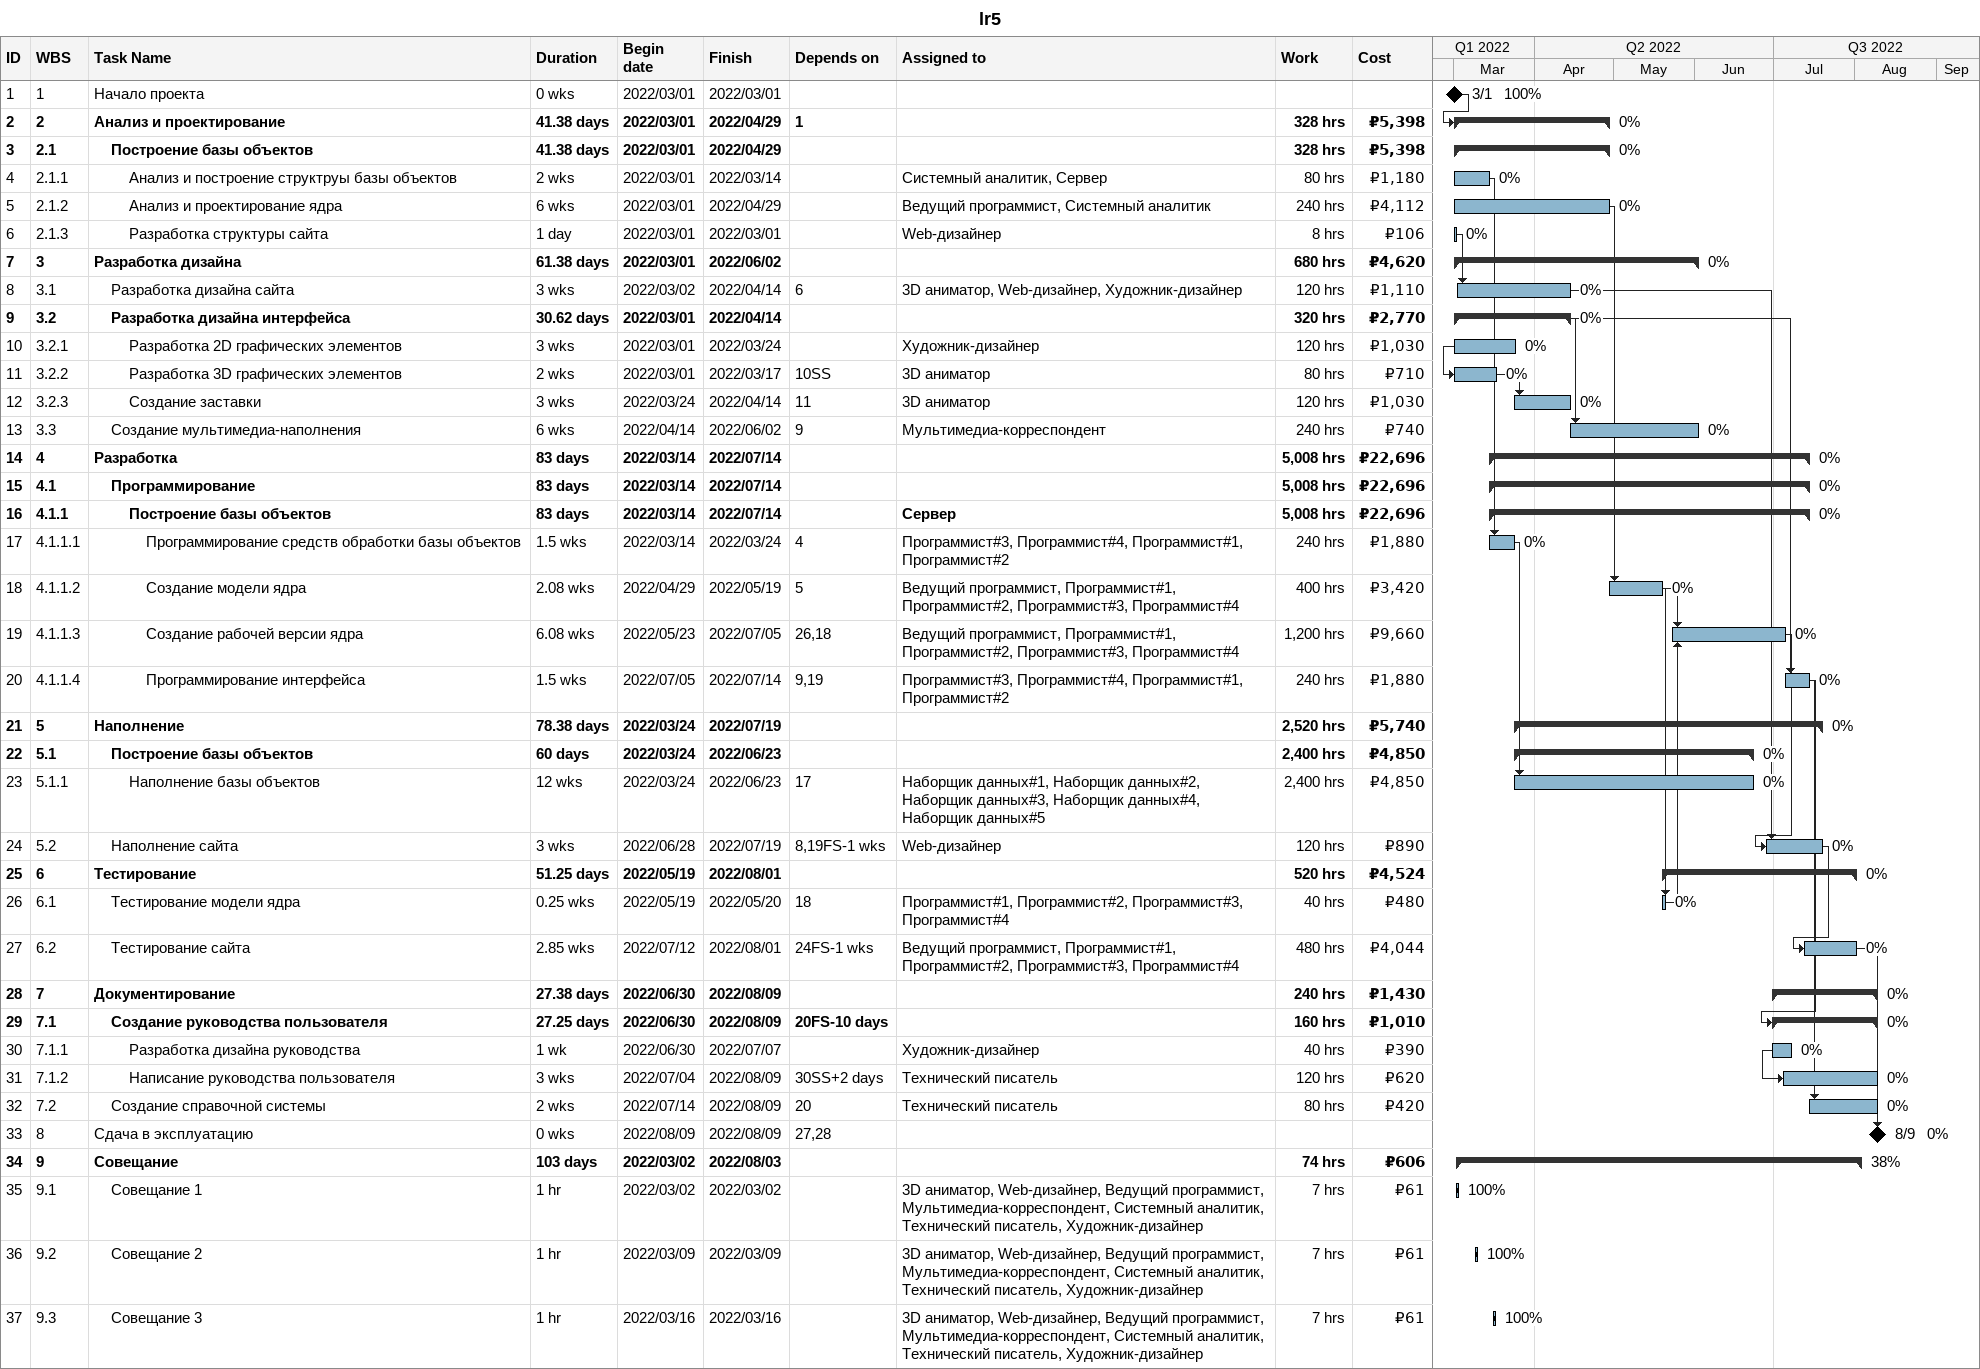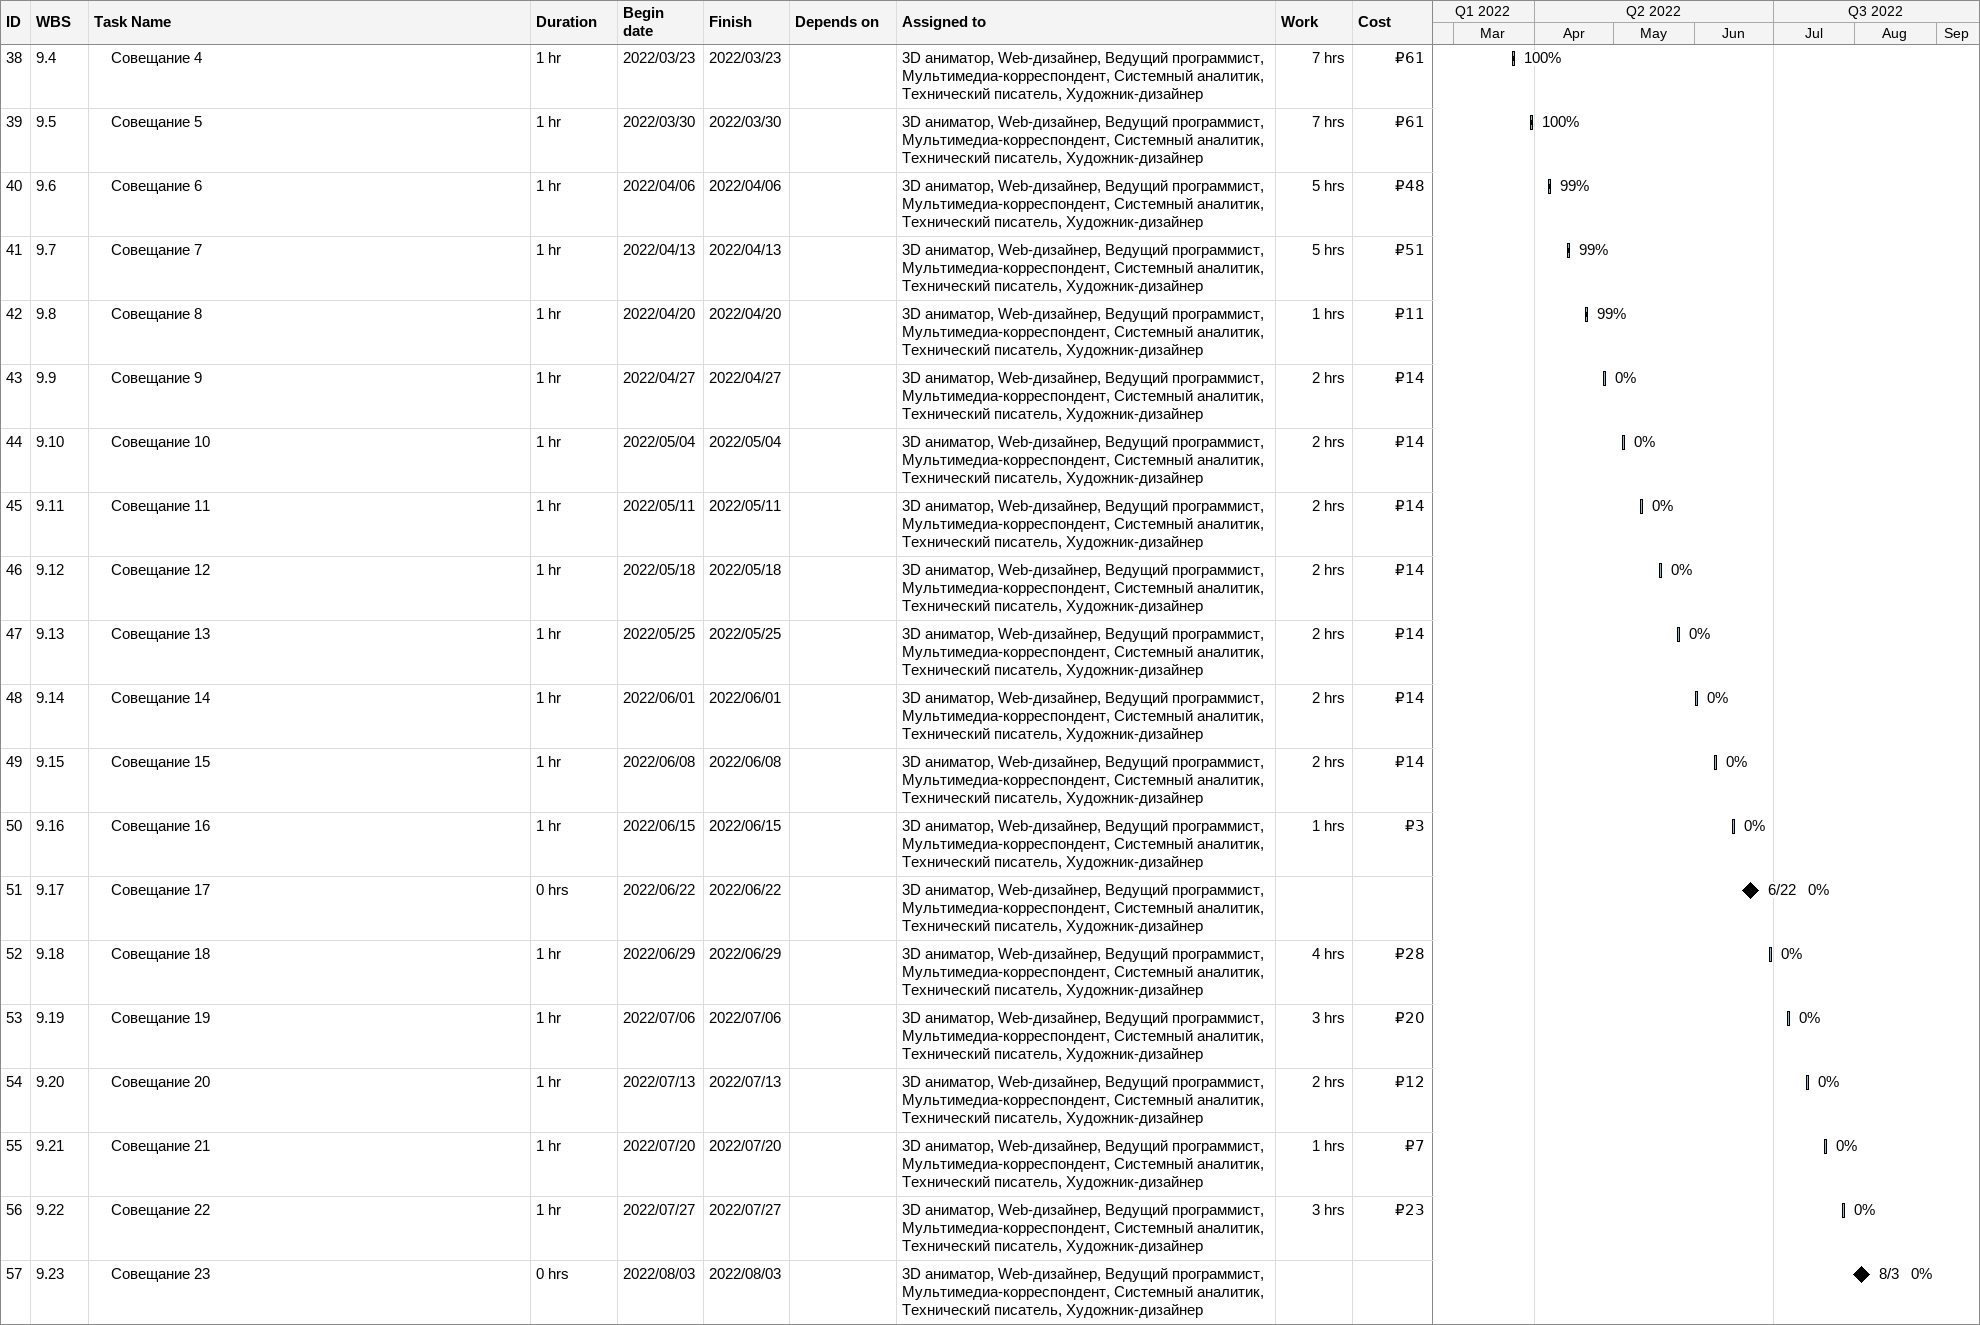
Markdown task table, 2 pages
lr5

| ID | WBS | Task | Duration | Start | Finish | Predecessors | Resources | % complete | Work (h) | Cost (₽) |
|---|---|---|---|---|---|---|---|---|---|---|
| 1 | 1 | Начало проекта | 0w | 2022-03-01 | 2022-03-01 |  |  | 100 |  |  |
| 2 | 2 | **Анализ и проектирование** | 41.38d | 2022-03-01 | 2022-04-29 | 1 |  | 0 | 328 | 5398 |
| 3 | 2.1 | **Построение базы объектов** | 41.38d | 2022-03-01 | 2022-04-29 |  |  | 0 | 328 | 5398 |
| 4 | 2.1.1 | Анализ и построение структруы базы объектов | 2w | 2022-03-01 | 2022-03-14 |  | Системный аналитик, Сервер | 0 | 80 | 1180 |
| 5 | 2.1.2 | Анализ и проектирование ядра | 6w | 2022-03-01 | 2022-04-29 |  | Ведущий программист, Системный аналитик | 0 | 240 | 4112 |
| 6 | 2.1.3 | Разработка структуры сайта | 1d | 2022-03-01 | 2022-03-01 |  | Web-дизайнер | 0 | 8 | 106 |
| 7 | 3 | **Разработка дизайна** | 61.38d | 2022-03-01 | 2022-06-02 |  |  | 0 | 680 | 4620 |
| 8 | 3.1 | Разработка дизайна сайта | 3w | 2022-03-02 | 2022-04-14 | 6 | 3D аниматор, Web-дизайнер, Художник-дизайнер | 0 | 120 | 1110 |
| 9 | 3.2 | **Разработка дизайна интерфейса** | 30.62d | 2022-03-01 | 2022-04-14 |  |  | 0 | 320 | 2770 |
| 10 | 3.2.1 | Разработка 2D графических элементов | 3w | 2022-03-01 | 2022-03-24 |  | Художник-дизайнер | 0 | 120 | 1030 |
| 11 | 3.2.2 | Разработка 3D графических элементов | 2w | 2022-03-01 | 2022-03-17 | 10SS | 3D аниматор | 0 | 80 | 710 |
| 12 | 3.2.3 | Создание заставки | 3w | 2022-03-24 | 2022-04-14 | 11 | 3D аниматор | 0 | 120 | 1030 |
| 13 | 3.3 | Создание мультимедиа-наполнения | 6w | 2022-04-14 | 2022-06-02 | 9 | Мультимедиа-корреспондент | 0 | 240 | 740 |
| 14 | 4 | **Разработка** | 83d | 2022-03-14 | 2022-07-14 |  |  | 0 | 5008 | 22696 |
| 15 | 4.1 | **Программирование** | 83d | 2022-03-14 | 2022-07-14 |  |  | 0 | 5008 | 22696 |
| 16 | 4.1.1 | **Построение базы объектов** | 83d | 2022-03-14 | 2022-07-14 |  | Сервер | 0 | 5008 | 22696 |
| 17 | 4.1.1.1 | Программирование средств обработки базы объектов | 1.5w | 2022-03-14 | 2022-03-24 | 4 | Программист#3, Программист#4, Программист#1, Программист#2 | 0 | 240 | 1880 |
| 18 | 4.1.1.2 | Создание модели ядра | 2.08w | 2022-04-29 | 2022-05-19 | 5 | Ведущий программист, Программист#1, Программист#2, Программист#3, Программист#4 | 0 | 400 | 3420 |
| 19 | 4.1.1.3 | Создание рабочей версии ядра | 6.08w | 2022-05-23 | 2022-07-05 | 26, 18 | Ведущий программист, Программист#1, Программист#2, Программист#3, Программист#4 | 0 | 1200 | 9660 |
| 20 | 4.1.1.4 | Программирование интерфейса | 1.5w | 2022-07-05 | 2022-07-14 | 9, 19 | Программист#3, Программист#4, Программист#1, Программист#2 | 0 | 240 | 1880 |
| 21 | 5 | **Наполнение** | 78.38d | 2022-03-24 | 2022-07-19 |  |  | 0 | 2520 | 5740 |
| 22 | 5.1 | **Построение базы объектов** | 60d | 2022-03-24 | 2022-06-23 |  |  | 0 | 2400 | 4850 |
| 23 | 5.1.1 | Наполнение базы объектов | 12w | 2022-03-24 | 2022-06-23 | 17 | Наборщик данных#1, Наборщик данных#2, Наборщик данных#3, Наборщик данных#4, Наборщик данных#5 | 0 | 2400 | 4850 |
| 24 | 5.2 | Наполнение сайта | 3w | 2022-06-28 | 2022-07-19 | 8, 19FS-1w | Web-дизайнер | 0 | 120 | 890 |
| 25 | 6 | **Тестирование** | 51.25d | 2022-05-19 | 2022-08-01 |  |  | 0 | 520 | 4524 |
| 26 | 6.1 | Тестирование модели ядра | 0.25w | 2022-05-19 | 2022-05-20 | 18 | Программист#1, Программист#2, Программист#3, Программист#4 | 0 | 40 | 480 |
| 27 | 6.2 | Тестирование сайта | 2.85w | 2022-07-12 | 2022-08-01 | 24FS-1w | Ведущий программист, Программист#1, Программист#2, Программист#3, Программист#4 | 0 | 480 | 4044 |
| 28 | 7 | **Документирование** | 27.38d | 2022-06-30 | 2022-08-09 |  |  | 0 | 240 | 1430 |
| 29 | 7.1 | **Создание руководства пользователя** | 27.25d | 2022-06-30 | 2022-08-09 | 20FS-10d |  | 0 | 160 | 1010 |
| 30 | 7.1.1 | Разработка дизайна руководства | 1w | 2022-06-30 | 2022-07-07 |  | Художник-дизайнер | 0 | 40 | 390 |
| 31 | 7.1.2 | Написание руководства пользователя | 3w | 2022-07-04 | 2022-08-09 | 30SS+2d | Технический писатель | 0 | 120 | 620 |
| 32 | 7.2 | Создание справочной системы | 2w | 2022-07-14 | 2022-08-09 | 20 | Технический писатель | 0 | 80 | 420 |
| 33 | 8 | Сдача в эксплуатацию | 0w | 2022-08-09 | 2022-08-09 | 27, 28 |  | 0 |  |  |
| 34 | 9 | **Совещание** | 103d | 2022-03-02 | 2022-08-03 |  |  | 38 | 74 | 606 |
| 35 | 9.1 | Совещание 1 | 1h | 2022-03-02 | 2022-03-02 |  | 3D аниматор, Web-дизайнер, Ведущий программист, Мультимедиа-корреспондент, Системный аналитик, Технический писатель, Художник-дизайнер | 100 | 7 | 61 |
| 36 | 9.2 | Совещание 2 | 1h | 2022-03-09 | 2022-03-09 |  | 3D аниматор, Web-дизайнер, Ведущий программист, Мультимедиа-корреспондент, Системный аналитик, Технический писатель, Художник-дизайнер | 100 | 7 | 61 |
| 37 | 9.3 | Совещание 3 | 1h | 2022-03-16 | 2022-03-16 |  | 3D аниматор, Web-дизайнер, Ведущий программист, Мультимедиа-корреспондент, Системный аналитик, Технический писатель, Художник-дизайнер | 100 | 7 | 61 |
| 38 | 9.4 | Совещание 4 | 1h | 2022-03-23 | 2022-03-23 |  | 3D аниматор, Web-дизайнер, Ведущий программист, Мультимедиа-корреспондент, Системный аналитик, Технический писатель, Художник-дизайнер | 100 | 7 | 61 |
| 39 | 9.5 | Совещание 5 | 1h | 2022-03-30 | 2022-03-30 |  | 3D аниматор, Web-дизайнер, Ведущий программист, Мультимедиа-корреспондент, Системный аналитик, Технический писатель, Художник-дизайнер | 100 | 7 | 61 |
| 40 | 9.6 | Совещание 6 | 1h | 2022-04-06 | 2022-04-06 |  | 3D аниматор, Web-дизайнер, Ведущий программист, Мультимедиа-корреспондент, Системный аналитик, Технический писатель, Художник-дизайнер | 99 | 5 | 48 |
| 41 | 9.7 | Совещание 7 | 1h | 2022-04-13 | 2022-04-13 |  | 3D аниматор, Web-дизайнер, Ведущий программист, Мультимедиа-корреспондент, Системный аналитик, Технический писатель, Художник-дизайнер | 99 | 5 | 51 |
| 42 | 9.8 | Совещание 8 | 1h | 2022-04-20 | 2022-04-20 |  | 3D аниматор, Web-дизайнер, Ведущий программист, Мультимедиа-корреспондент, Системный аналитик, Технический писатель, Художник-дизайнер | 99 | 1 | 11 |
| 43 | 9.9 | Совещание 9 | 1h | 2022-04-27 | 2022-04-27 |  | 3D аниматор, Web-дизайнер, Ведущий программист, Мультимедиа-корреспондент, Системный аналитик, Технический писатель, Художник-дизайнер | 0 | 2 | 14 |
| 44 | 9.10 | Совещание 10 | 1h | 2022-05-04 | 2022-05-04 |  | 3D аниматор, Web-дизайнер, Ведущий программист, Мультимедиа-корреспондент, Системный аналитик, Технический писатель, Художник-дизайнер | 0 | 2 | 14 |
| 45 | 9.11 | Совещание 11 | 1h | 2022-05-11 | 2022-05-11 |  | 3D аниматор, Web-дизайнер, Ведущий программист, Мультимедиа-корреспондент, Системный аналитик, Технический писатель, Художник-дизайнер | 0 | 2 | 14 |
| 46 | 9.12 | Совещание 12 | 1h | 2022-05-18 | 2022-05-18 |  | 3D аниматор, Web-дизайнер, Ведущий программист, Мультимедиа-корреспондент, Системный аналитик, Технический писатель, Художник-дизайнер | 0 | 2 | 14 |
| 47 | 9.13 | Совещание 13 | 1h | 2022-05-25 | 2022-05-25 |  | 3D аниматор, Web-дизайнер, Ведущий программист, Мультимедиа-корреспондент, Системный аналитик, Технический писатель, Художник-дизайнер | 0 | 2 | 14 |
| 48 | 9.14 | Совещание 14 | 1h | 2022-06-01 | 2022-06-01 |  | 3D аниматор, Web-дизайнер, Ведущий программист, Мультимедиа-корреспондент, Системный аналитик, Технический писатель, Художник-дизайнер | 0 | 2 | 14 |
| 49 | 9.15 | Совещание 15 | 1h | 2022-06-08 | 2022-06-08 |  | 3D аниматор, Web-дизайнер, Ведущий программист, Мультимедиа-корреспондент, Системный аналитик, Технический писатель, Художник-дизайнер | 0 | 2 | 14 |
| 50 | 9.16 | Совещание 16 | 1h | 2022-06-15 | 2022-06-15 |  | 3D аниматор, Web-дизайнер, Ведущий программист, Мультимедиа-корреспондент, Системный аналитик, Технический писатель, Художник-дизайнер | 0 | 1 | 3 |
| 51 | 9.17 | Совещание 17 | 0h | 2022-06-22 | 2022-06-22 |  | 3D аниматор, Web-дизайнер, Ведущий программист, Мультимедиа-корреспондент, Системный аналитик, Технический писатель, Художник-дизайнер | 0 |  |  |
| 52 | 9.18 | Совещание 18 | 1h | 2022-06-29 | 2022-06-29 |  | 3D аниматор, Web-дизайнер, Ведущий программист, Мультимедиа-корреспондент, Системный аналитик, Технический писатель, Художник-дизайнер | 0 | 4 | 28 |
| 53 | 9.19 | Совещание 19 | 1h | 2022-07-06 | 2022-07-06 |  | 3D аниматор, Web-дизайнер, Ведущий программист, Мультимедиа-корреспондент, Системный аналитик, Технический писатель, Художник-дизайнер | 0 | 3 | 20 |
| 54 | 9.20 | Совещание 20 | 1h | 2022-07-13 | 2022-07-13 |  | 3D аниматор, Web-дизайнер, Ведущий программист, Мультимедиа-корреспондент, Системный аналитик, Технический писатель, Художник-дизайнер | 0 | 2 | 12 |
| 55 | 9.21 | Совещание 21 | 1h | 2022-07-20 | 2022-07-20 |  | 3D аниматор, Web-дизайнер, Ведущий программист, Мультимедиа-корреспондент, Системный аналитик, Технический писатель, Художник-дизайнер | 0 | 1 | 7 |
| 56 | 9.22 | Совещание 22 | 1h | 2022-07-27 | 2022-07-27 |  | 3D аниматор, Web-дизайнер, Ведущий программист, Мультимедиа-корреспондент, Системный аналитик, Технический писатель, Художник-дизайнер | 0 | 3 | 23 |
| 57 | 9.23 | Совещание 23 | 0h | 2022-08-03 | 2022-08-03 |  | 3D аниматор, Web-дизайнер, Ведущий программист, Мультимедиа-корреспондент, Системный аналитик, Технический писатель, Художник-дизайнер | 0 |  |  |
